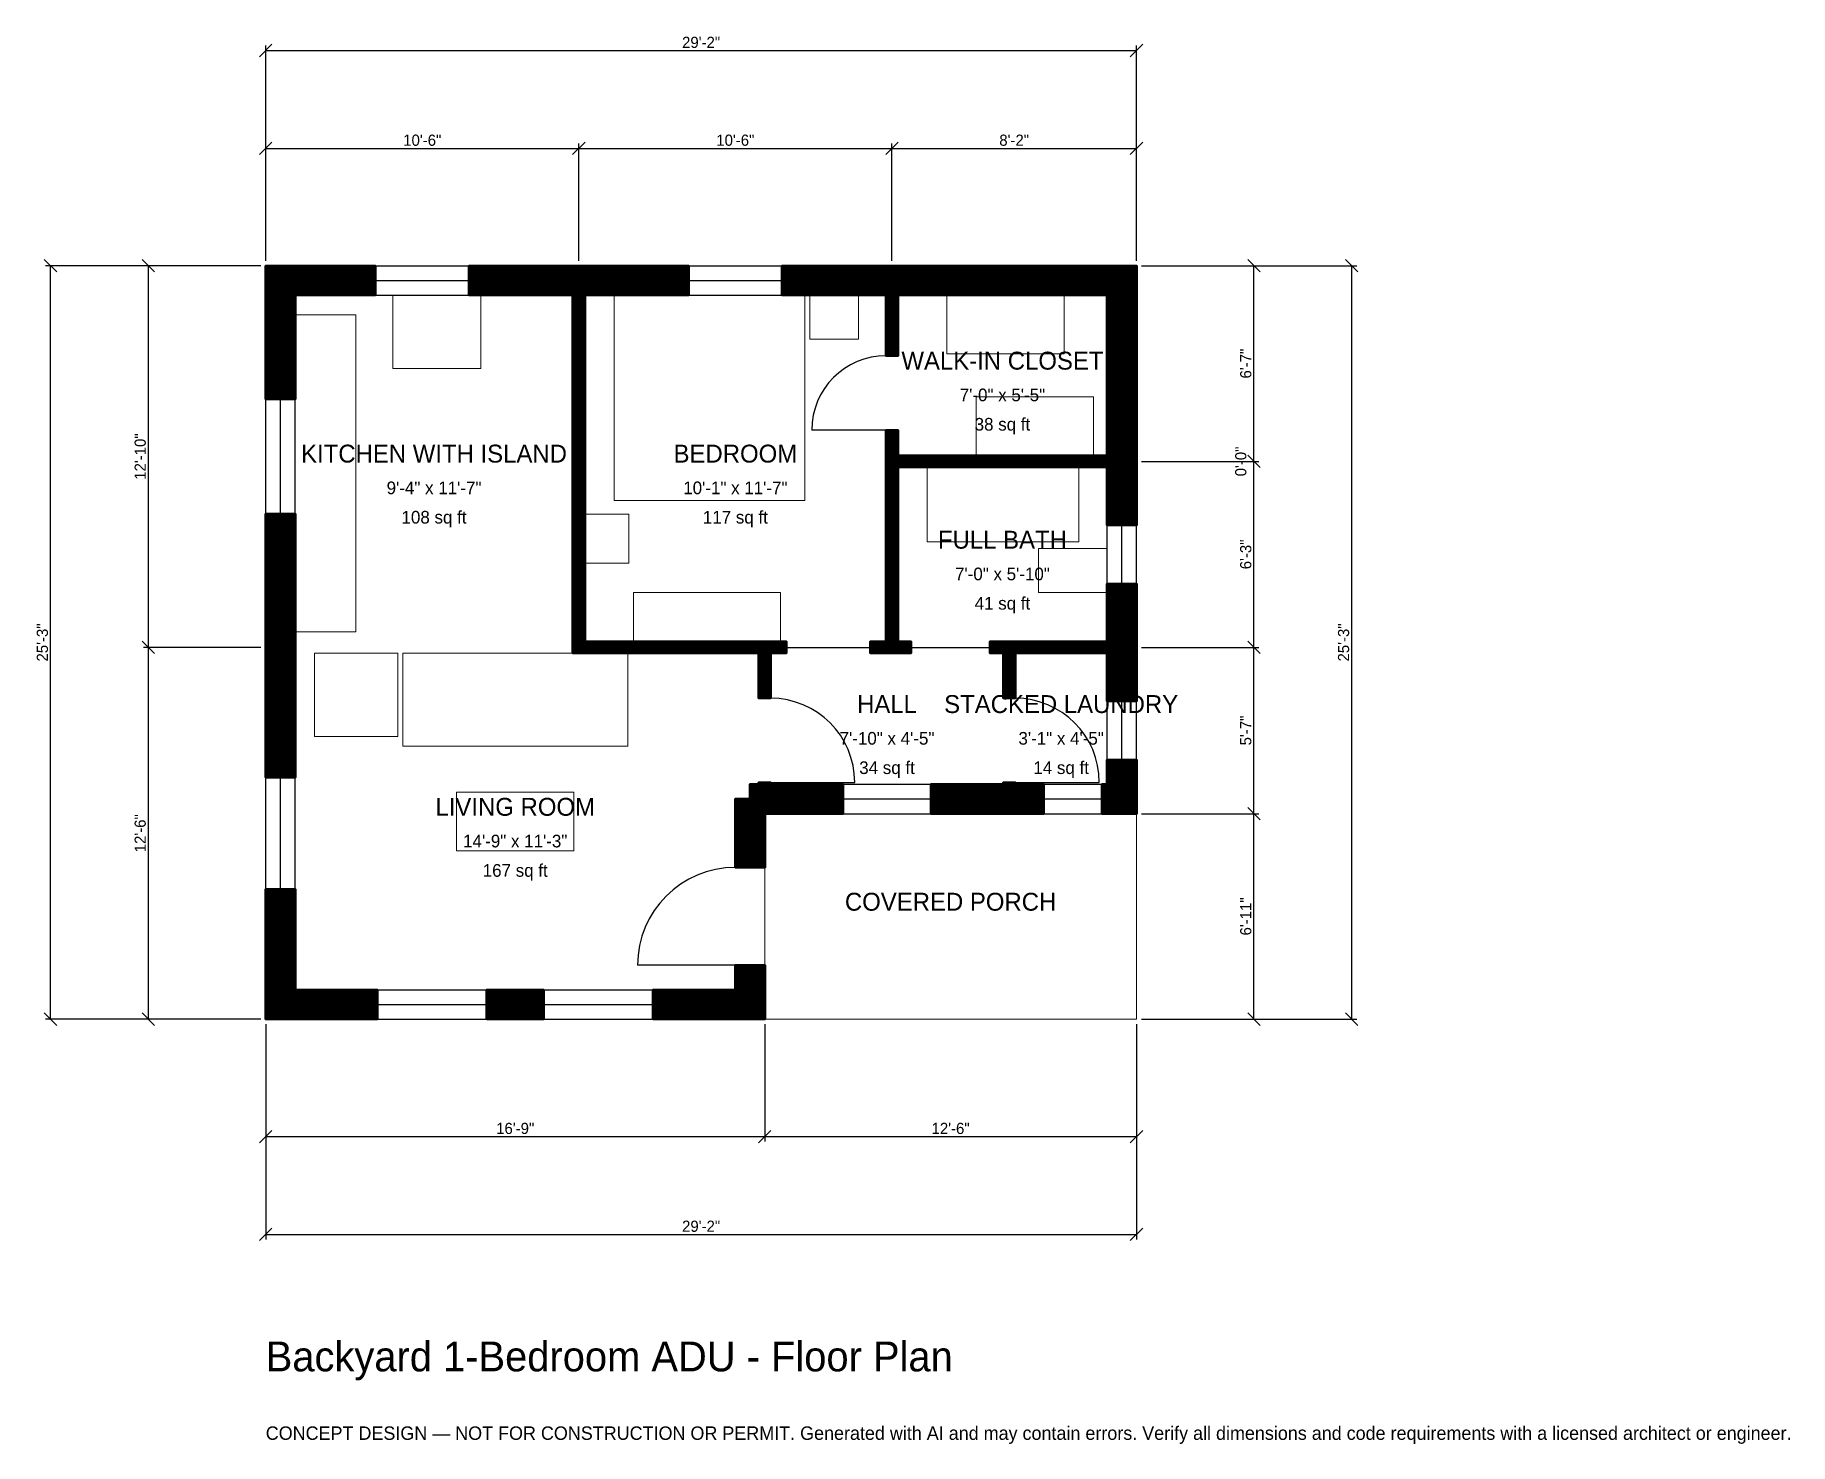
# Model space of a CAD drawing. Header units: inches. Extents: x -93 to 613, y -171 to 396.
import ezdxf
from ezdxf.enums import TextEntityAlignment as Align

# ---------------------------------------------------------------- set-up
doc = ezdxf.new("R2010")
doc.units = ezdxf.units.IN
doc.header["$MEASUREMENT"] = 0
doc.linetypes.add('DASHED', pattern=[0.6, 0.5, -0.1])
for name, color, linetype, lineweight in [('A-ANNO-DIMS', 1, 'Continuous', 13), ('A-ANNO-TEXT', 7, 'Continuous', 18), ('A-AREA-IDEN', 7, 'Continuous', 18), ('A-DOOR', 2, 'Continuous', 25), ('A-FLOR-FIXT', 9, 'Continuous', 13), ('A-FURN', 9, 'Continuous', 13), ('A-GLAZ', 4, 'Continuous', 25), ('A-SITE-PAVE', 8, 'Continuous', 13), ('A-WALL', 7, 'Continuous', 50), ('A-WALL-PATT', 8, 'Continuous', 13)]:
    doc.layers.add(name, color=color, linetype=linetype, lineweight=lineweight)
doc.dimstyles.new('PLAN', dxfattribs={"dimtxt": 4.5, "dimasz": 3, "dimexe": 2, "dimexo": 2, "dimgap": 1, "dimtad": 1, "dimdec": 0, "dimlunit": 4, "dimtsz": 2.5, "dimcen": 2.5, "dimclrd": 1, "dimclre": 1, "dimazin": 3, "dimtfac": 1, "dimtmove": 0, "dimatfit": 3})

msp = doc.modelspace()

# ---------------------------------------------------------------- hatches: boundary and pattern name
at = {"layer": 'A-WALL-PATT'}
h = msp.add_hatch(dxfattribs=at)
h.set_pattern_fill('ANSI31', color=8, scale=0.8)
h.paths.add_polyline_path([(155.9055, 0), (155.9055, 11.811), (188.9764, 11.811), (188.9764, 21.6535), (200.7874, 21.6535), (200.7874, 11.811), (200.7874, 11.811), (200.7874, 0), (200.7874, 0), (200.7874, 0), (188.9764, 0), (188.9764, 0), (155.9055, 0)])
h.paths.add_polyline_path([(88.9764, 0), (88.9764, 11.811), (111.811, 11.811), (111.811, 0), (88.9764, 0)])
h.paths.add_polyline_path([(11.811, 0), (11.811, 0), (0, 0), (0, 0), (0, 0), (0, 0), (0, 11.811), (0, 11.811), (0, 52.3622), (11.811, 52.3622), (11.811, 11.811), (44.8819, 11.811), (44.8819, 0), (11.811, 0)])
h.paths.add_polyline_path([(0, 143.7008), (0, 155.5118), (0, 203.3465), (11.811, 203.3465), (11.811, 155.5118), (11.811, 143.7008), (11.811, 97.2441), (0, 97.2441), (0, 143.7008)])
h.paths.add_polyline_path([(0, 291.3386), (0, 291.3386), (0, 303.1496), (0, 303.1496), (0, 303.1496), (0, 303.1496), (11.811, 303.1496), (11.811, 303.1496), (44.0945, 303.1496), (44.0945, 291.3386), (11.811, 291.3386), (11.811, 249.4094), (0, 249.4094), (0, 291.3386)])
h.paths.add_polyline_path([(120.0787, 303.1496), (123.622, 303.1496), (123.622, 303.1496), (128.3465, 303.1496), (128.3465, 303.1496), (131.8898, 303.1496), (170.0787, 303.1496), (170.0787, 291.3386), (131.8898, 291.3386), (128.3465, 291.3386), (128.3465, 151.9685), (198.4252, 151.9685), (203.1496, 151.9685), (209.4488, 151.9685), (209.4488, 147.2441), (203.1496, 147.2441), (203.1496, 129.1339), (198.4252, 129.1339), (198.4252, 147.2441), (128.3465, 147.2441), (123.622, 147.2441), (123.622, 151.9685), (123.622, 291.3386), (120.0787, 291.3386), (81.8898, 291.3386), (81.8898, 303.1496), (120.0787, 303.1496)])
h.paths.add_polyline_path([(246.063, 303.1496), (246.063, 303.1496), (249.6063, 303.1496), (249.6063, 303.1496), (254.3307, 303.1496), (254.3307, 303.1496), (338.5827, 303.1496), (338.5827, 303.1496), (350.3937, 303.1496), (350.3937, 303.1496), (350.3937, 303.1496), (350.3937, 291.3386), (350.3937, 291.3386), (350.3937, 230.315), (350.3937, 226.7717), (350.3937, 226.7717), (350.3937, 222.0472), (350.3937, 222.0472), (350.3937, 218.5039), (350.3937, 198.8189), (338.5827, 198.8189), (338.5827, 218.5039), (338.5827, 222.0472), (254.3307, 222.0472), (254.3307, 151.9685), (259.6457, 151.9685), (259.6457, 147.2441), (254.3307, 147.2441), (249.6063, 147.2441), (243.3071, 147.2441), (243.3071, 151.9685), (249.6063, 151.9685), (249.6063, 222.0472), (249.6063, 222.0472), (249.6063, 226.7717), (249.6063, 237.0079), (254.3307, 237.0079), (254.3307, 226.7717), (338.5827, 226.7717), (338.5827, 230.315), (338.5827, 291.3386), (257.874, 291.3386), (257.874, 291.3386), (254.3307, 291.3386), (254.3307, 266.9291), (249.6063, 266.9291), (249.6063, 291.3386), (207.874, 291.3386), (207.874, 303.1496), (246.063, 303.1496)])
h.paths.add_polyline_path([(350.3937, 155.5118), (350.3937, 151.9685), (350.3937, 151.9685), (350.3937, 147.2441), (350.3937, 147.2441), (350.3937, 143.7008), (350.3937, 127.9528), (338.5827, 127.9528), (338.5827, 143.7008), (338.5827, 147.2441), (301.5748, 147.2441), (301.5748, 129.1339), (296.8504, 129.1339), (296.8504, 147.2441), (291.5354, 147.2441), (291.5354, 151.9685), (296.8504, 151.9685), (301.5748, 151.9685), (338.5827, 151.9685), (338.5827, 155.5118), (338.5827, 175.1969), (350.3937, 175.1969), (350.3937, 155.5118)])
h.paths.add_polyline_path([(350.3937, 94.4882), (350.3937, 94.4882), (350.3937, 82.6772), (350.3937, 82.6772), (350.3937, 82.6771), (338.5827, 82.6771), (338.5827, 82.6772), (336.6142, 82.6772), (336.6142, 94.4882), (338.5827, 94.4882), (338.5827, 104.3307), (350.3937, 104.3307), (350.3937, 94.4882)])
h.paths.add_polyline_path([(305.1181, 82.6772), (301.5748, 82.6772), (301.5748, 82.6771), (296.8504, 82.6771), (296.8504, 82.6772), (293.3071, 82.6772), (267.7165, 82.6772), (267.7165, 94.4882), (293.3071, 94.4882), (296.8504, 94.4882), (296.8504, 95.2756), (301.5748, 95.2756), (301.5748, 94.4882), (305.1181, 94.4882), (312.9921, 94.4882), (312.9921, 82.6772), (305.1181, 82.6772)])
h.paths.add_polyline_path([(203.1496, 82.6772), (203.1496, 82.6771), (200.7874, 82.6771), (200.7874, 80.315), (200.7874, 80.315), (200.7874, 61.0236), (188.9764, 61.0236), (188.9764, 88.5827), (194.8819, 88.5827), (194.8819, 94.4882), (198.4252, 94.4882), (198.4252, 95.2756), (203.1496, 95.2756), (203.1496, 94.4882), (232.2835, 94.4882), (232.2835, 82.6772), (203.1496, 82.6772)])

# ---------------------------------------------------------------- linework, layer by layer
at = {"layer": 'A-DOOR'}
for p, q in [((249.6063, 237.0079), (219.685, 237.0079)), ((209.4488, 149.6063), (243.3071, 149.6063)), ((259.6457, 149.6063), (291.5354, 149.6063)), ((203.1496, 95.2756), (237.0079, 95.2756)), ((301.5748, 95.2756), (335.4331, 95.2756)), ((188.9764, 21.6535), (149.6063, 21.6535))]:
    msp.add_line(p, q, dxfattribs=at)
for centre, radius, start, end in [((249.6063, 237.0079), 29.9213, 90, 180), ((203.1496, 95.2756), 33.8583, 0, 90), ((301.5748, 95.2756), 33.8583, 0, 90), ((188.9764, 21.6535), 39.3701, 90, 180)]:
    msp.add_arc(centre, radius, start, end, dxfattribs=at)
at = {"layer": 'A-FLOR-FIXT'}
for points in [[(11.811, 155.9055), (36.2205, 155.9055), (36.2205, 283.4646), (11.811, 283.4646)], [(266.1417, 192.126), (327.1654, 192.126), (327.1654, 222.0472), (266.1417, 222.0472)], [(311.0236, 171.6535), (338.5827, 171.6535), (338.5827, 189.3701), (311.0236, 189.3701)]]:
    msp.add_lwpolyline(points, close=True, dxfattribs=at)
at = {"layer": 'A-FURN'}
for points in [[(51.1811, 261.811), (86.6142, 261.811), (86.6142, 291.3386), (51.1811, 291.3386)], [(140.1575, 208.6614), (216.9291, 208.6614), (216.9291, 291.3386), (140.1575, 291.3386)], [(218.8976, 273.622), (238.5827, 273.622), (238.5827, 291.3386), (218.8976, 291.3386)], [(274.0157, 267.7165), (321.2598, 267.7165), (321.2598, 291.3386), (274.0157, 291.3386)], [(285.8268, 226.7717), (333.0709, 226.7717), (333.0709, 250.3937), (285.8268, 250.3937)], [(128.3465, 183.4646), (146.063, 183.4646), (146.063, 203.1496), (128.3465, 203.1496)], [(148.0315, 151.9685), (207.0866, 151.9685), (207.0866, 171.6535), (148.0315, 171.6535)], [(19.685, 113.7795), (53.1496, 113.7795), (53.1496, 147.2441), (19.685, 147.2441)], [(55.1181, 109.8425), (145.6693, 109.8425), (145.6693, 147.2441), (55.1181, 147.2441)], [(76.7717, 67.7165), (124.0157, 67.7165), (124.0157, 91.3386), (76.7717, 91.3386)]]:
    msp.add_lwpolyline(points, close=True, dxfattribs=at)
at = {"layer": 'A-GLAZ'}
for p, q in [((44.0945, 303.1496), (81.8898, 303.1496)), ((44.0945, 297.2441), (81.8898, 297.2441)), ((170.0787, 303.1496), (207.874, 303.1496)), ((170.0787, 297.2441), (207.874, 297.2441)), ((44.0945, 291.3386), (81.8898, 291.3386)), ((170.0787, 291.3386), (207.874, 291.3386)), ((0, 203.3465), (0, 249.4094)), ((5.9055, 203.3465), (5.9055, 249.4094)), ((11.811, 203.3465), (11.811, 249.4094)), ((338.5827, 175.1969), (338.5827, 198.8189)), ((344.4882, 175.1969), (344.4882, 198.8189)), ((350.3937, 175.1969), (350.3937, 198.8189)), ((338.5827, 104.3307), (338.5827, 127.9528)), ((344.4882, 104.3307), (344.4882, 127.9528)), ((350.3937, 104.3307), (350.3937, 127.9528)), ((0, 52.3622), (0, 97.2441)), ((5.9055, 52.3622), (5.9055, 97.2441)), ((11.811, 52.3622), (11.811, 97.2441)), ((232.2835, 94.4882), (267.7165, 94.4882)), ((312.9921, 94.4882), (336.6142, 94.4882)), ((232.2835, 88.5827), (267.7165, 88.5827)), ((312.9921, 88.5827), (336.6142, 88.5827)), ((232.2835, 82.6772), (267.7165, 82.6772)), ((312.9921, 82.6772), (336.6142, 82.6772)), ((44.8819, 11.811), (88.9764, 11.811)), ((111.811, 11.811), (155.9055, 11.811)), ((44.8819, 5.9055), (88.9764, 5.9055)), ((44.8819, 0), (88.9764, 0)), ((111.811, 5.9055), (155.9055, 5.9055)), ((111.811, 0), (155.9055, 0))]:
    msp.add_line(p, q, dxfattribs=at)
at = {"layer": 'A-SITE-PAVE', "linetype": 'DASHED'}
msp.add_lwpolyline([(200.7874, 0), (350.3937, 0), (350.3937, 82.6772), (200.7874, 82.6772)], close=True, dxfattribs=at)
at = {"layer": 'A-WALL'}
for points in [[(0, 291.3386), (0, 291.3386), (0, 303.1496), (0, 303.1496), (0, 303.1496), (0, 303.1496), (11.811, 303.1496), (11.811, 303.1496), (44.0945, 303.1496), (44.0945, 291.3386), (11.811, 291.3386), (11.811, 249.4094), (0, 249.4094), (0, 291.3386)], [(120.0787, 303.1496), (123.622, 303.1496), (123.622, 303.1496), (128.3465, 303.1496), (128.3465, 303.1496), (131.8898, 303.1496), (170.0787, 303.1496), (170.0787, 291.3386), (131.8898, 291.3386), (128.3465, 291.3386), (128.3465, 151.9685), (198.4252, 151.9685), (203.1496, 151.9685), (209.4488, 151.9685), (209.4488, 147.2441), (203.1496, 147.2441), (203.1496, 129.1339), (198.4252, 129.1339), (198.4252, 147.2441), (128.3465, 147.2441), (123.622, 147.2441), (123.622, 151.9685), (123.622, 291.3386), (120.0787, 291.3386), (81.8898, 291.3386), (81.8898, 303.1496), (120.0787, 303.1496)], [(246.063, 303.1496), (246.063, 303.1496), (249.6063, 303.1496), (249.6063, 303.1496), (254.3307, 303.1496), (254.3307, 303.1496), (338.5827, 303.1496), (338.5827, 303.1496), (350.3937, 303.1496), (350.3937, 303.1496), (350.3937, 303.1496), (350.3937, 291.3386), (350.3937, 291.3386), (350.3937, 230.315), (350.3937, 226.7717), (350.3937, 226.7717), (350.3937, 222.0472), (350.3937, 222.0472), (350.3937, 218.5039), (350.3937, 198.8189), (338.5827, 198.8189), (338.5827, 218.5039), (338.5827, 222.0472), (254.3307, 222.0472), (254.3307, 151.9685), (259.6457, 151.9685), (259.6457, 147.2441), (254.3307, 147.2441), (249.6063, 147.2441), (243.3071, 147.2441), (243.3071, 151.9685), (249.6063, 151.9685), (249.6063, 222.0472), (249.6063, 222.0472), (249.6063, 226.7717), (249.6063, 237.0079), (254.3307, 237.0079), (254.3307, 226.7717), (338.5827, 226.7717), (338.5827, 230.315), (338.5827, 291.3386), (257.874, 291.3386), (257.874, 291.3386), (254.3307, 291.3386), (254.3307, 266.9291), (249.6063, 266.9291), (249.6063, 291.3386), (207.874, 291.3386), (207.874, 303.1496), (246.063, 303.1496)], [(0, 143.7008), (0, 155.5118), (0, 203.3465), (11.811, 203.3465), (11.811, 155.5118), (11.811, 143.7008), (11.811, 97.2441), (0, 97.2441), (0, 143.7008)], [(350.3937, 155.5118), (350.3937, 151.9685), (350.3937, 151.9685), (350.3937, 147.2441), (350.3937, 147.2441), (350.3937, 143.7008), (350.3937, 127.9528), (338.5827, 127.9528), (338.5827, 143.7008), (338.5827, 147.2441), (301.5748, 147.2441), (301.5748, 129.1339), (296.8504, 129.1339), (296.8504, 147.2441), (291.5354, 147.2441), (291.5354, 151.9685), (296.8504, 151.9685), (301.5748, 151.9685), (338.5827, 151.9685), (338.5827, 155.5118), (338.5827, 175.1969), (350.3937, 175.1969), (350.3937, 155.5118)], [(350.3937, 94.4882), (350.3937, 94.4882), (350.3937, 82.6772), (350.3937, 82.6772), (350.3937, 82.6771), (338.5827, 82.6771), (338.5827, 82.6772), (336.6142, 82.6772), (336.6142, 94.4882), (338.5827, 94.4882), (338.5827, 104.3307), (350.3937, 104.3307), (350.3937, 94.4882)], [(203.1496, 82.6772), (203.1496, 82.6771), (200.7874, 82.6771), (200.7874, 80.315), (200.7874, 80.315), (200.7874, 61.0236), (188.9764, 61.0236), (188.9764, 88.5827), (194.8819, 88.5827), (194.8819, 94.4882), (198.4252, 94.4882), (198.4252, 95.2756), (203.1496, 95.2756), (203.1496, 94.4882), (232.2835, 94.4882), (232.2835, 82.6772), (203.1496, 82.6772)], [(305.1181, 82.6772), (301.5748, 82.6772), (301.5748, 82.6771), (296.8504, 82.6771), (296.8504, 82.6772), (293.3071, 82.6772), (267.7165, 82.6772), (267.7165, 94.4882), (293.3071, 94.4882), (296.8504, 94.4882), (296.8504, 95.2756), (301.5748, 95.2756), (301.5748, 94.4882), (305.1181, 94.4882), (312.9921, 94.4882), (312.9921, 82.6772), (305.1181, 82.6772)], [(11.811, 0), (11.811, 0), (0, 0), (0, 0), (0, 0), (0, 0), (0, 11.811), (0, 11.811), (0, 52.3622), (11.811, 52.3622), (11.811, 11.811), (44.8819, 11.811), (44.8819, 0), (11.811, 0)], [(155.9055, 0), (155.9055, 11.811), (188.9764, 11.811), (188.9764, 21.6535), (200.7874, 21.6535), (200.7874, 11.811), (200.7874, 11.811), (200.7874, 0), (200.7874, 0), (200.7874, 0), (188.9764, 0), (188.9764, 0), (155.9055, 0)], [(88.9764, 0), (88.9764, 11.811), (111.811, 11.811), (111.811, 0), (88.9764, 0)]]:
    msp.add_lwpolyline(points, close=True, dxfattribs=at)

# ---------------------------------------------------------------- texts
at = {"layer": 'A-ANNO-TEXT'}
for s, height, p in [('Backyard 1-Bedroom ADU - Floor Plan', 12, (0, -141.7323)), ('CONCEPT DESIGN — NOT FOR CONSTRUCTION OR PERMIT. Generated with AI and may contain errors. Verify all dimensions and code requirements with a licensed architect or engineer.', 5.4, (0, -169.2913))]:
    msp.add_text(s, height=height, dxfattribs=at).set_placement(p)
at = {"layer": 'A-AREA-IDEN'}
for s, height, p in [('WALK-IN CLOSET', 7.2, (296.4567, 264.9606)), ('7\'-0" x 5\'-5"', 5.1, (296.4567, 251.1811)), ('38 sq ft', 5.1, (296.4567, 239.3701)), ('KITCHEN WITH ISLAND', 7.2, (67.7165, 227.5591)), ('BEDROOM', 7.2, (188.9764, 227.5591)), ('9\'-4" x 11\'-7"', 5.1, (67.7165, 213.7795)), ('10\'-1" x 11\'-7"', 5.1, (188.9764, 213.7795)), ('108 sq ft', 5.1, (67.7165, 201.9685)), ('117 sq ft', 5.1, (188.9764, 201.9685)), ('FULL BATH', 7.2, (296.4567, 192.9134)), ('7\'-0" x 5\'-10"', 5.1, (296.4567, 179.1339)), ('41 sq ft', 5.1, (296.4567, 167.3228)), ('HALL', 7.2, (250, 126.7717)), ('STACKED LAUNDRY', 7.2, (320.0787, 126.7717)), ('7\'-10" x 4\'-5"', 5.1, (250, 112.9921)), ('3\'-1" x 4\'-5"', 5.1, (320.0787, 112.9921)), ('34 sq ft', 5.1, (250, 101.1811)), ('14 sq ft', 5.1, (320.0787, 101.1811)), ('LIVING ROOM', 7.2, (100.3937, 85.4331)), ('14\'-9" x 11\'-3"', 5.1, (100.3937, 71.6535)), ('167 sq ft', 5.1, (100.3937, 59.8425)), ('COVERED PORCH', 7.2, (275.5906, 47.2441))]:
    msp.add_text(s, height=height, dxfattribs=at).set_placement(p, align=Align.MIDDLE_CENTER)

# ---------------------------------------------------------------- dimensions: what is measured, and where the dimension line sits
at = {"layer": 'A-ANNO-DIMS'}
for base, p1, p2, text in [((0, 389.7638), (0, 303.1496), (350.3937, 303.1496), '29\'-2"'), ((0, 350.3937), (0, 303.1496), (125.9843, 303.1496), '10\'-6"'), ((125.9843, 350.3937), (125.9843, 303.1496), (251.9685, 303.1496), '10\'-6"'), ((251.9685, 350.3937), (251.9685, 303.1496), (350.3937, 303.1496), '8\'-2"'), ((0, -47.2441), (0, 0), (200.7874, 0), '16\'-9"'), ((0, -86.6142), (0, 0), (350.3937, 0), '29\'-2"'), ((200.7874, -47.2441), (200.7874, 0), (350.3937, 0), '12\'-6"')]:
    msp.add_linear_dim(base=base, p1=p1, p2=p2, text=text, dimstyle='PLAN', dxfattribs=at).render()
for base, p1, p2, text in [((-86.6142, 0), (0, 0), (0, 303.1496), '25\'-3"'), ((-47.2441, 149.6063), (0, 149.6063), (0, 303.1496), '12\'-10"'), ((397.6378, 224.4094), (350.3937, 224.4094), (350.3937, 303.1496), '6\'-7"'), ((437.0079, 0), (350.3937, 0), (350.3937, 303.1496), '25\'-3"'), ((397.6378, 224.4094), (350.3937, 224.4094), (350.3937, 224.4094), '0\'-0"'), ((397.6378, 149.6063), (350.3937, 149.6063), (350.3937, 224.4094), '6\'-3"'), ((-47.2441, 0), (0, 0), (0, 149.6063), '12\'-6"'), ((397.6378, 82.6772), (350.3937, 82.6772), (350.3937, 149.6063), '5\'-7"'), ((397.6378, 0), (350.3937, 0), (350.3937, 82.6772), '6\'-11"')]:
    msp.add_linear_dim(base=base, p1=p1, p2=p2, angle=90, text=text, dimstyle='PLAN', dxfattribs=at).render()

doc.saveas('drawing.dxf')
